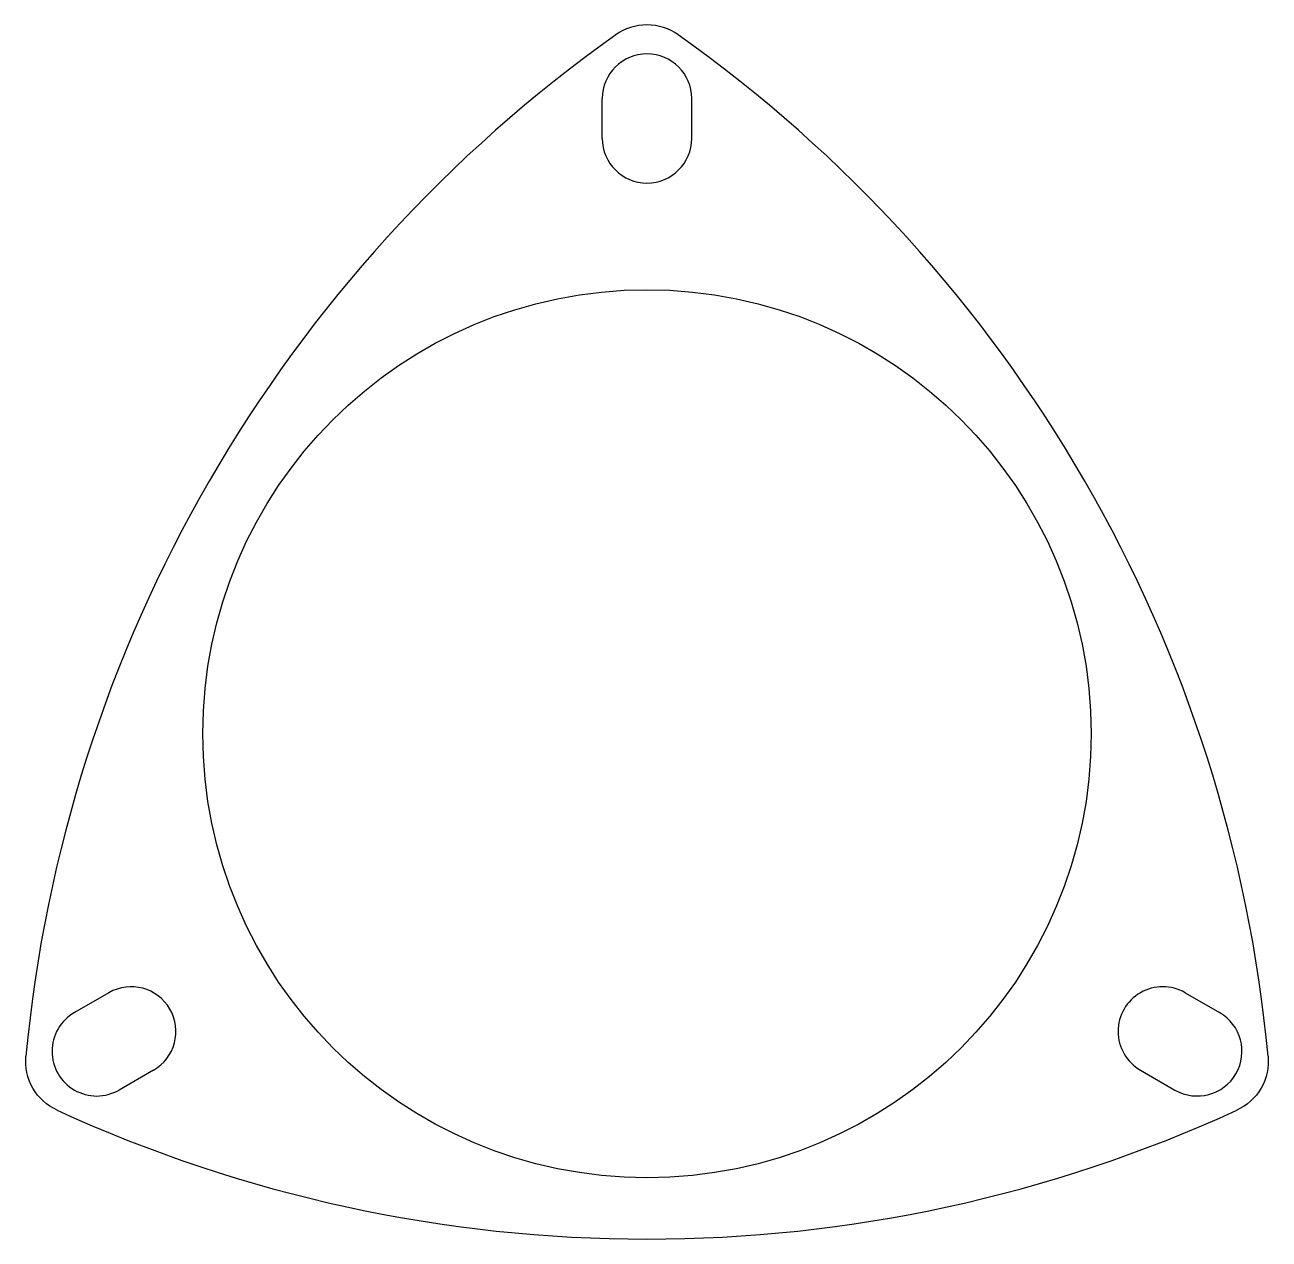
# Model space of a CAD drawing. Extents: x -58 to 58, y -47 to 66.
import ezdxf

# ---------------------------------------------------------------- set-up
doc = ezdxf.new("R2010")
doc.units = 0
doc.layers.add('Binder002', color=7, linetype='CONTINUOUS')

msp = doc.modelspace()

# ---------------------------------------------------------------- linework, layer by layer
at = {"layer": 'Binder002'}
for p, q in [((-4.15, 55.3077), (-4.15, 59.0077)), ((4.15, 55.3077), (4.15, 59.0077)), ((-49.9729, -24.0598), (-53.1771, -25.9098)), ((49.9729, -24.0598), (53.1771, -25.9098)), ((-45.8229, -31.2478), (-49.0271, -33.0978)), ((45.8229, -31.2478), (49.0271, -33.0978))]:
    msp.add_line(p, q, dxfattribs=at)
msp.add_circle((0, 0), 41.25, dxfattribs=at)
for centre, radius, start, end in [((72.9934, -42.1427), 131.235, 125.326, 174.674), ((-72.9934, -42.1427), 131.235, 5.32627, 54.6737), ((0, 59.0077), 4.15, 0, 180), ((0, 55.3077), 4.15, -180, 0), ((-47.8979, -27.6538), 4.15, -60, 120), ((47.8979, -27.6538), 4.15, 60, -120), ((-51.1021, -29.5038), 4.15, 120, -60), ((51.1021, -29.5038), 4.15, -120, 60), ((0, 84.2855), 131.235, -114.674, -65.3263)]:
    msp.add_arc(centre, radius, start, end, dxfattribs=at)
for points, knots in [([(2.89116, 64.9287), (2.07557, 65.5114), (1.0416, 65.8529), (0, 65.8493), (-1.0416, 65.8529), (-2.07561, 65.5114), (-2.89116, 64.9287)], [0, 0, 0, 0, 0.500006, 0.500006, 0.500006, 1, 1, 1, 1]), ([(-54.7843, -34.9682), (-55.6968, -34.5532), (-56.5095, -33.8285), (-57.0272, -32.9247), (-57.5511, -32.0244), (-57.7724, -30.9582), (-57.6755, -29.9605)], [0, 0, 0, 0, 0.500006, 0.500006, 0.500006, 1, 1, 1, 1]), ([(57.6755, -29.9605), (57.7724, -30.9582), (57.5511, -32.0244), (57.0272, -32.9247), (56.5095, -33.8285), (55.6968, -34.5532), (54.7843, -34.9682)], [0, 0, 0, 0, 0.499994, 0.499994, 0.499994, 1, 1, 1, 1])]:
    msp.add_open_spline(points, degree=3, knots=knots, dxfattribs=at)

doc.saveas('drawing.dxf')
